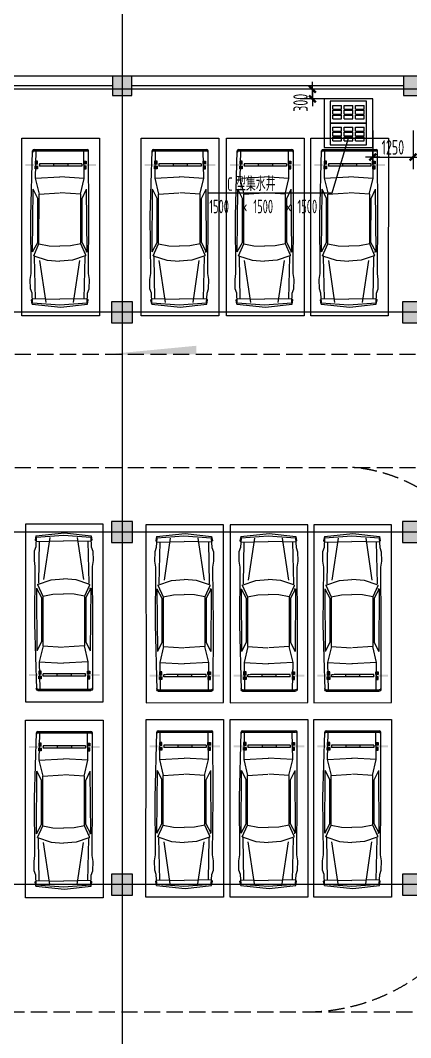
# Model space of a CAD drawing. Extents: x 1596194 to 1987057, y -212608 to 63160.
# Drawn here: x 1756881 to 1768955, y 1975 to 33438 of the extents above; entities that cross this region are included whole.
import ezdxf

# ---------------------------------------------------------------- set-up
doc = ezdxf.new("R2010")
doc.units = 0
doc.header["$LTSCALE"] = 100
doc.header["$MEASUREMENT"] = 0
doc.linetypes.add('DASH', pattern=[0.35, 0.25, -0.1])
doc.linetypes.add('DASH_200', pattern=[0.7, 0.5, -0.2])
doc.layers.get('0').update_dxf_attribs({"linetype": 'CONTINUOUS'})
doc.layers.get('DEFPOINTS').update_dxf_attribs({"linetype": 'CONTINUOUS'})
for name, color, linetype in [('_走道示意', 8, 'CONTINUOUS'), ('BALCONY', 6, 'CONTINUOUS'), ('CAR', 8, 'CONTINUOUS'), ('COLUMN', 1, 'CONTINUOUS'), ('DCHJ', 1, 'CONTINUOUS'), ('DOTE', 251, 'CONTINUOUS'), ('PUB_DIM', 3, 'CONTINUOUS'), ('PUB_TEXT', 30, 'CONTINUOUS'), ('SOLID_HATCH', 40, 'CONTINUOUS'), ('WALL', 2, 'CONTINUOUS'), ('WINDOW', 4, 'CONTINUOUS'), ('车位', 8, 'CONTINUOUS')]:
    doc.layers.add(name, color=color, linetype=linetype)
doc.styles.add('DIM', font='', dxfattribs={"width": 0.75})
doc.styles.add('DIM_FONT', font='SYSZ.shx', dxfattribs={"width": 0.7, "bigfont": 'SYFS.shx'})
doc.styles.get('DIM').set_extended_font_data('FangSong_GB2312')
doc.dimstyles.new('DIMN150', dxfattribs={"dimscale": 1.5, "dimtxt": 300, "dimasz": 1, "dimexe": 250, "dimexo": 300, "dimgap": 30, "dimtad": 1, "dimdec": 0, "dimzin": 0, "dimdsep": 46, "dimtxsty": 'DIM_FONT', "dimblk": 'ARCHTICK', "dimcen": 0.09, "dimclrt": 7, "dimazin": 2, "dimtfac": 1, "dimtdec": 0, "dimtix": 1, "dimtmove": 2, "dimatfit": 3, "dimldrblk": 'DOT', "dimfxl": 0, "dimtolj": 1, "dimtzin": 0, "dimarcsym": 0})

# ---------------------------------------------------------------- blocks, each defined once
blk = doc.blocks.new('_archtick')
blk.add_line((-150, 0), (150, 0))
at = {"const_width": 50}
blk.add_lwpolyline([(-70, -70), (70, 70)], dxfattribs=at)
blk = doc.blocks.new('*D1061')
at = {"layer": 'DEFPOINTS', "color": 0}
for p in [(1765916, 31310), (1767399, 31310), (1767399, 31010)]:
    blk.add_point(p, dxfattribs=at)
at = {"layer": 'PUB_DIM', "color": 0, "lineweight": -2}
for p, q in [((1766949, 31310), (1765541, 31310)), ((1765916, 31010), (1765916, 31310)), ((1766949, 31010), (1765541, 31010))]:
    blk.add_line(p, q, dxfattribs=at)
at = {"layer": 'PUB_DIM', "color": 0, "lineweight": -2, "xscale": 1.5, "yscale": 1.5, "zscale": 1.5}
for p, rotation in [((1765916, 31310), 90), ((1765916, 31010), 270)]:
    blk.add_blockref('_archtick', p, dxfattribs=dict(at, rotation=rotation))
at = {"layer": 'PUB_DIM', "color": 7, "insert": (1765550, 30888), "char_height": 450, "attachment_point": 5, "rotation": 90, "style": 'DIM_FONT'}
blk.add_mtext('\\A1;300', dxfattribs=at)
blk = doc.blocks.new('_Dot')
at = {"color": 0, "linetype": 'ByBlock', "lineweight": -2}
blk.add_line((-0.5, 0), (-1, 0), dxfattribs=at)
at = {"color": 0, "linetype": 'ByBlock', "const_width": 0.5}
blk.add_lwpolyline([(-0.25, 0, 1), (0.25, 0, 1)], format="xyb", close=True, dxfattribs=at)
blk = doc.blocks.new('*D1062')
at = {"layer": 'DEFPOINTS', "color": 0}
for p in [(1767780, 30477), (1769030, 30477), (1769030, 29208)]:
    blk.add_point(p, dxfattribs=at)
at = {"layer": 'PUB_DIM', "color": 0, "lineweight": -2}
for p, q in [((1767780, 30027), (1767780, 28833)), ((1769030, 30027), (1769030, 28833)), ((1767780, 29208), (1769030, 29208))]:
    blk.add_line(p, q, dxfattribs=at)
at = {"layer": 'PUB_DIM', "color": 0, "lineweight": -2, "xscale": 1.5, "yscale": 1.5, "zscale": 1.5, "rotation": 180}
blk.add_blockref('_archtick', (1767780, 29208), dxfattribs=at)
at = {"layer": 'PUB_DIM', "color": 0, "lineweight": -2, "xscale": 1.5, "yscale": 1.5, "zscale": 1.5}
blk.add_blockref('_archtick', (1769030, 29208), dxfattribs=at)
at = {"layer": 'PUB_DIM', "color": 7, "insert": (1768405, 29510), "char_height": 450, "attachment_point": 5, "style": 'DIM_FONT'}
blk.add_mtext('\\A1;1250', dxfattribs=at)
blk = doc.blocks.new('A$C4B905A97')
at = {"layer": 'BALCONY'}
for p, q in [((50, 365), (230, 365)), ((50, 285), (50, 365)), ((50, 310), (50, 340)), ((50, 285), (230, 285)), ((50, 185), (50, 265)), ((50, 265), (230, 265)), ((50, 210), (50, 240)), ((230, 285), (230, 365)), ((230, 185), (230, 265)), ((285, 365), (465, 365)), ((285, 285), (285, 365)), ((285, 310), (285, 340)), ((285, 285), (465, 285)), ((285, 185), (285, 265)), ((285, 265), (465, 265)), ((285, 210), (285, 240)), ((465, 285), (465, 365)), ((465, 185), (465, 265)), ((520, 285), (520, 365)), ((520, 365), (700, 365)), ((520, 285), (700, 285)), ((520, 265), (700, 265)), ((520, 185), (520, 265)), ((700, 285), (700, 365)), ((700, 185), (700, 265)), ((50, 185), (230, 185)), ((50, 165), (230, 165)), ((50, 165), (230, 165)), ((50, 85), (50, 165)), ((50, 110), (50, 140)), ((50, 85), (230, 85)), ((230, 85), (230, 165)), ((285, 185), (465, 185)), ((285, 165), (465, 165)), ((285, 165), (465, 165)), ((285, 85), (285, 165)), ((285, 110), (285, 140)), ((285, 85), (465, 85)), ((465, 85), (465, 165)), ((520, 185), (700, 185)), ((520, 85), (520, 165)), ((520, 165), (700, 165)), ((520, 165), (700, 165)), ((520, 85), (700, 85)), ((700, 85), (700, 165))]:
    blk.add_line(p, q, dxfattribs=at)
at = {"layer": 'WINDOW'}
blk.add_lwpolyline([(750, 0), (750, 450), (0, 450), (0, 0)], close=True, dxfattribs=at)
blk = doc.blocks.new('jing-1')
at = {"layer": 'WINDOW'}
blk.add_lwpolyline([(1000, 0), (1000, 1000), (0, 1000), (0, 0)], close=True, dxfattribs=at)
at = {"layer": 'WINDOW', "rotation": 90}
for p in [(500, 125), (950, 125)]:
    blk.add_blockref('A$C4B905A97', p, dxfattribs=at)
blk = doc.blocks.new('车位')
at = {"layer": '车位'}
h = blk.add_hatch(color=256, dxfattribs=at)
h.paths.add_polyline_path([(1854, -801), (2291, -801), (2291, -867), (1854, -867)])
h.paths.add_polyline_path([(981, -801), (1418, -801), (1418, -866), (981, -866)])
h.paths.add_polyline_path([(108, -800), (545, -800), (545, -866), (108, -866)])
h = blk.add_hatch(color=256, dxfattribs=at)
h.paths.add_polyline_path([(411, -866), (487, -866), (487, -953), (411, -953)])
edge = h.paths.add_edge_path(flags=16)
edge.add_ellipse((449, -909), major_axis=(10.2, 10.2), ratio=1, start_angle=-45.0335, end_angle=314.9665, ccw=False)
edge = h.paths.add_edge_path(flags=16)
edge.add_ellipse((449, -757), major_axis=(10.2, 10.2), ratio=1, start_angle=-45.0335, end_angle=314.9665, ccw=False)
h.paths.add_polyline_path([(411, -800), (487, -800), (487, -713), (411, -713)])
h = blk.add_hatch(color=256, dxfattribs=at)
h.paths.add_polyline_path([(1988, -867), (1912, -867), (1912, -954), (1988, -954)])
h.paths.add_polyline_path([(1988, -801), (1912, -801), (1912, -714), (1988, -714)])
edge = h.paths.add_edge_path(flags=16)
edge.add_ellipse((1950, -757), major_axis=(10.2, 10.2), ratio=1, start_angle=-45.0335, end_angle=314.9665, ccw=False)
edge = h.paths.add_edge_path(flags=16)
edge.add_ellipse((1950, -910), major_axis=(10.2, 10.2), ratio=1, start_angle=-45.0335, end_angle=314.9665, ccw=False)
at = {"layer": 'DCHJ', "color": 251}
for p, q in [((487, -713), (411, -713)), ((411, -713), (411, -800)), ((411, -800), (487, -800)), ((411, -866), (487, -866)), ((411, -953), (411, -866)), ((487, -800), (487, -713)), ((981, -801), (981, -866)), ((1418, -801), (1418, -866)), ((1854, -801), (1854, -867)), ((1912, -801), (1912, -714)), ((1912, -714), (1988, -714)), ((1988, -801), (1912, -801)), ((1988, -867), (1912, -867)), ((1912, -867), (1912, -954)), ((1988, -714), (1988, -801))]:
    blk.add_line(p, q, dxfattribs=at)
for centre in [(449, -909), (449, -757), (1950, -757)]:
    blk.add_circle(centre, 14.4, dxfattribs=at)
at = {"layer": '车位'}
for p, q in [((487, -866), (487, -953)), ((545, -800), (545, -866)), ((1988, -954), (1988, -867)), ((487, -953), (411, -953)), ((1912, -954), (1988, -954))]:
    blk.add_line(p, q, dxfattribs=at)
at = {"layer": '车位', "linetype": 'DASH'}
for p, q in [((1854, -801), (545, -800)), ((1854, -867), (545, -866))]:
    blk.add_line(p, q, dxfattribs=at)
at = {"layer": '车位'}
blk.add_lwpolyline([(-3, -5500), (0, 0), (2400, -1), (2397, -5501)], close=True, dxfattribs=at)
blk.add_circle((1950, -910), 14.4, dxfattribs=at)
blk = doc.blocks.new('CAR8')
for p, q in [((-376, 1236), (-474, 253)), ((-331, 1226), (-393, 293)), ((-376, 1236), (-226, 1262)), ((-331, 1226), (4, 1244)), ((-226, 1262), (-206, 1237)), ((-184, 1235), (-206, 289)), ((-188, 1124), (1252, 1155)), ((4, 1244), (151, 1298)), ((151, 1298), (470, 1303)), ((470, 1303), (678, 1271)), ((678, 1271), (2652, 1285)), ((1292, 1188), (1141, 719)), ((1292, 1188), (1697, 1006)), ((1420, 1224), (3582, 1207)), ((1420, 1224), (1749, 1051)), ((1749, 1051), (3263, 1051)), ((2652, 1285), (4896, 1226)), ((3263, 1051), (3582, 1207)), ((3407, 991), (3951, 1125)), ((3951, 1125), (4003, 287)), ((3951, 1125), (4893, 1110)), ((4898, 1177), (4898, -649)), ((4945, 1176), (4945, -649)), ((-313, 762), (1127, 977)), ((1141, 719), (1108, 289)), ((1697, 1006), (1630, 652)), ((1697, 1006), (3406, 1006)), ((3406, 1006), (3449, 302)), ((1630, 652), (1617, 289)), ((-474, 253), (-376, -659)), ((-393, 293), (-331, -649)), ((-184, -658), (-206, 288)), ((1141, -141), (1108, 288)), ((1630, -75), (1617, 288)), ((3406, -429), (3449, 275)), ((3951, -548), (4003, 290)), ((-313, -185), (1127, -400)), ((1283, -584), (1141, -141)), ((1697, -429), (1630, -75)), ((-376, -659), (-226, -685)), ((-331, -649), (4, -667)), ((-226, -685), (-206, -660)), ((-188, -547), (1252, -578)), ((4, -667), (151, -721)), ((470, -726), (678, -694)), ((678, -694), (2652, -708)), ((1317, -599), (1697, -429)), ((1420, -647), (1749, -474)), ((1420, -647), (3582, -630)), ((1697, -429), (3406, -429)), ((1749, -474), (3263, -474)), ((2652, -708), (4895, -699)), ((3263, -474), (3582, -630)), ((3407, -414), (3951, -548)), ((3951, -548), (4893, -533)), ((151, -721), (470, -726))]:
    blk.add_line(p, q)
for centre, radius, start, end in [((1307, 1154), 25, 65.7961, 162.2571), ((4848, 1177), 50, 0, 88.5082), ((4895, 1176), 50, 0, 88.5082), ((-193, 289), 12.5, 178.7004, 181.2996), ((1121, 289), 12.5, 175.5855, 184.4145), ((1629, 289), 12.5, 177.991, 182.009), ((1307, -577), 25, 197.7429, 294.2039), ((1435, -611), 12.5, 116.9382, 269.53), ((4848, -649), 50, 270.2142, 0), ((4895, -649), 50, 270.2142, 0)]:
    blk.add_arc(centre, radius, start, end)
at = {"linetype": 'Continuous', "style": 'DIM', "flags": 9}
for tag in ['XSIZE', 'YSIZE']:
    blk.add_attdef(tag, (-393, 293), '', height=0.5, dxfattribs=at)
blk = doc.blocks.new('车位-car')
at = {"layer": 'CAR', "xscale": 0.9000000003718892, "yscale": 0.9000000000232831, "zscale": 0.9, "rotation": 89.96654327695857}
blk.add_blockref('CAR8', (1434, -4802), dxfattribs=at)
at = {"layer": '车位'}
blk.add_blockref('车位', (0, 0), dxfattribs=at)
blk = doc.blocks.new('A$C2D8B7957')
at = {"linetype": 'Continuous'}
h = blk.add_hatch(color=256, dxfattribs=at)
h.paths.add_polyline_path([(2869, 0), (1150, 165), (1412, 269), (2870, 263)])
h.paths.add_polyline_path([(1412, 269), (1150, 165), (0, 275)])
blk = doc.blocks.new('_fzh')
for p, q in [((-0.5, 0.5), (-0.5, -0.5)), ((0.5, 0.5), (-0.5, 0.5)), ((0.5, -0.5), (0.5, 0.5)), ((-0.5, -0.5), (0.5, -0.5))]:
    blk.add_line(p, q)
at = {"layer": 'SOLID_HATCH'}
blk.add_solid([(0.5, 0.5), (0.5, -0.5), (-0.5, 0.5), (-0.5, -0.5)], dxfattribs=at)

msp = doc.modelspace()

# ---------------------------------------------------------------- linework, layer by layer
at = {"layer": '_走道示意', "linetype": 'DASH_200', "ltscale": 10}
for p, q in [((1745506, 23113.134), (1792430.206, 23113.134)), ((1745506, 19605.381), (1792505.134, 19600.992)), ((1667607.308, 2770.904), (1765711.561, 2770.904)), ((1765711.561, 2770.904), (1785457.435, 2770.904))]:
    msp.add_line(p, q, dxfattribs=at)
for centre, radius, start, end in [((1766726.104, 14633.089), 4998.541, 4.1464293, 85.0694718), ((1765711.561, 8770.904), 6000, 270, 0)]:
    msp.add_arc(centre, radius, start, end, dxfattribs=at)
at = {"layer": 'DOTE'}
for p, q in [((1760030.206, 50334.236), (1760030.206, -36126.938)), ((1799629.617, 31310.131), (1638383.856, 31310.131)), ((1799629.617, 24410.131), (1638383.856, 24410.131)), ((1799629.617, 17610.131), (1638383.856, 17610.131)), ((1799629.617, 6710.131), (1638383.856, 6710.131))]:
    msp.add_line(p, q, dxfattribs=at)
at = {"layer": 'PUB_TEXT'}
for p, q in [((1766524.027, 28104.129), (1767057.369, 29862.631)), ((1762695.593, 28104.129), (1766524.027, 28104.129))]:
    msp.add_line(p, q, dxfattribs=at)
at = {"layer": 'WALL'}
for p, q in [((1759730.206, 31710.131), (1745980.206, 31710.131)), ((1768730.206, 31710.131), (1760330.206, 31710.131)), ((1759730.206, 31410.131), (1751330.206, 31410.131)), ((1768730.206, 31410.131), (1760330.206, 31410.131))]:
    msp.add_line(p, q, dxfattribs=at)

# ---------------------------------------------------------------- block references
at = {"layer": '_走道示意', "linetype": 'DASH_200', "ltscale": 10, "xscale": -1, "rotation": 180}
msp.add_blockref('A$C2D8B7957', (1759458.588, 23373.677), dxfattribs=at)
at = {"layer": 'COLUMN'}
for p, xscale, yscale, zscale in [((1760030.206, 31410.131), 600, 600, 600), ((1769030.206, 31410.131), 600, 600, 600), ((1760030.206, 24410.131), 650, 650, 650), ((1769030.206, 24410.131), 650, 650, 650), ((1760030.206, 17610.131), 650, 650, 650), ((1769030.206, 17610.131), 650, 650, 650), ((1760030.206, 6710.131), 650, 650, 650), ((1769030.206, 6710.131), 650, 650, 650)]:
    msp.add_blockref('_fzh', p, dxfattribs=dict(at, xscale=xscale, yscale=yscale, zscale=zscale))
at = {"layer": 'WALL', "xscale": 1.5, "yscale": 1.5, "zscale": 1.5, "rotation": 270}
msp.add_blockref('jing-1', (1766280.138, 31010.131), dxfattribs=at)
at = {"layer": '车位'}
for p in [(1756928.294, 29797.175), (1760623.051, 29797.175), (1763260.147, 29797.175), (1765866.062, 29797.175), (1757042.543, 11798.374), (1760770.493, 11819.105), (1763376.408, 11819.105), (1765963.648, 11819.105)]:
    msp.add_blockref('车位-car', p, dxfattribs=at)
at = {"layer": '车位', "xscale": -1, "rotation": 180}
for p in [(1757042.543, 12355.665), (1760770.493, 12334.933), (1763376.408, 12334.933), (1765963.648, 12334.933)]:
    msp.add_blockref('车位-car', p, dxfattribs=at)

# ---------------------------------------------------------------- texts
at = {"layer": 'PUB_TEXT', "style": 'DIM_FONT'}
for s, height, width, p in [('型集水井', 434.0551, 0.7, (1763556.579, 28164.127)), ('C', 420, 0.65625, (1763280.954, 28164.127)), ('1500', 420, 0.65625, (1762723.39, 27470.107)), ('×', 434.055, 0.7, (1763720.89, 27470.107)), ('1500', 420, 0.65625, (1764088.39, 27470.107)), ('×', 434.055, 0.7, (1765085.89, 27470.107)), ('1500', 420, 0.65625, (1765453.39, 27470.107))]:
    msp.add_text(s, height=height, dxfattribs=dict(at, width=width)).set_placement(p)

# ---------------------------------------------------------------- dimensions: what is measured, and where the dimension line sits
at = {"layer": 'PUB_DIM'}
dim = msp.add_linear_dim(base=(1765916.42, 31310.131), p1=(1767398.946, 31010.131), p2=(1767398.946, 31310.131), angle=90, dimstyle='DIMN150', dxfattribs=at)
dim.commit()
dim.dimension.update_dxf_attribs({"geometry": '*D1061', "text_midpoint": (1765549.776, 30887.907), "dimtype": 129})
dim = msp.add_aligned_dim(p1=(1767780.138, 30477.119), p2=(1769030.206, 30477.119), distance=-1269.559, dimstyle='DIMN150', dxfattribs=at)
dim.commit()
dim.dimension.update_dxf_attribs({"geometry": '*D1062', "text_midpoint": (1768405.172, 29509.703)})

doc.saveas('drawing.dxf')
